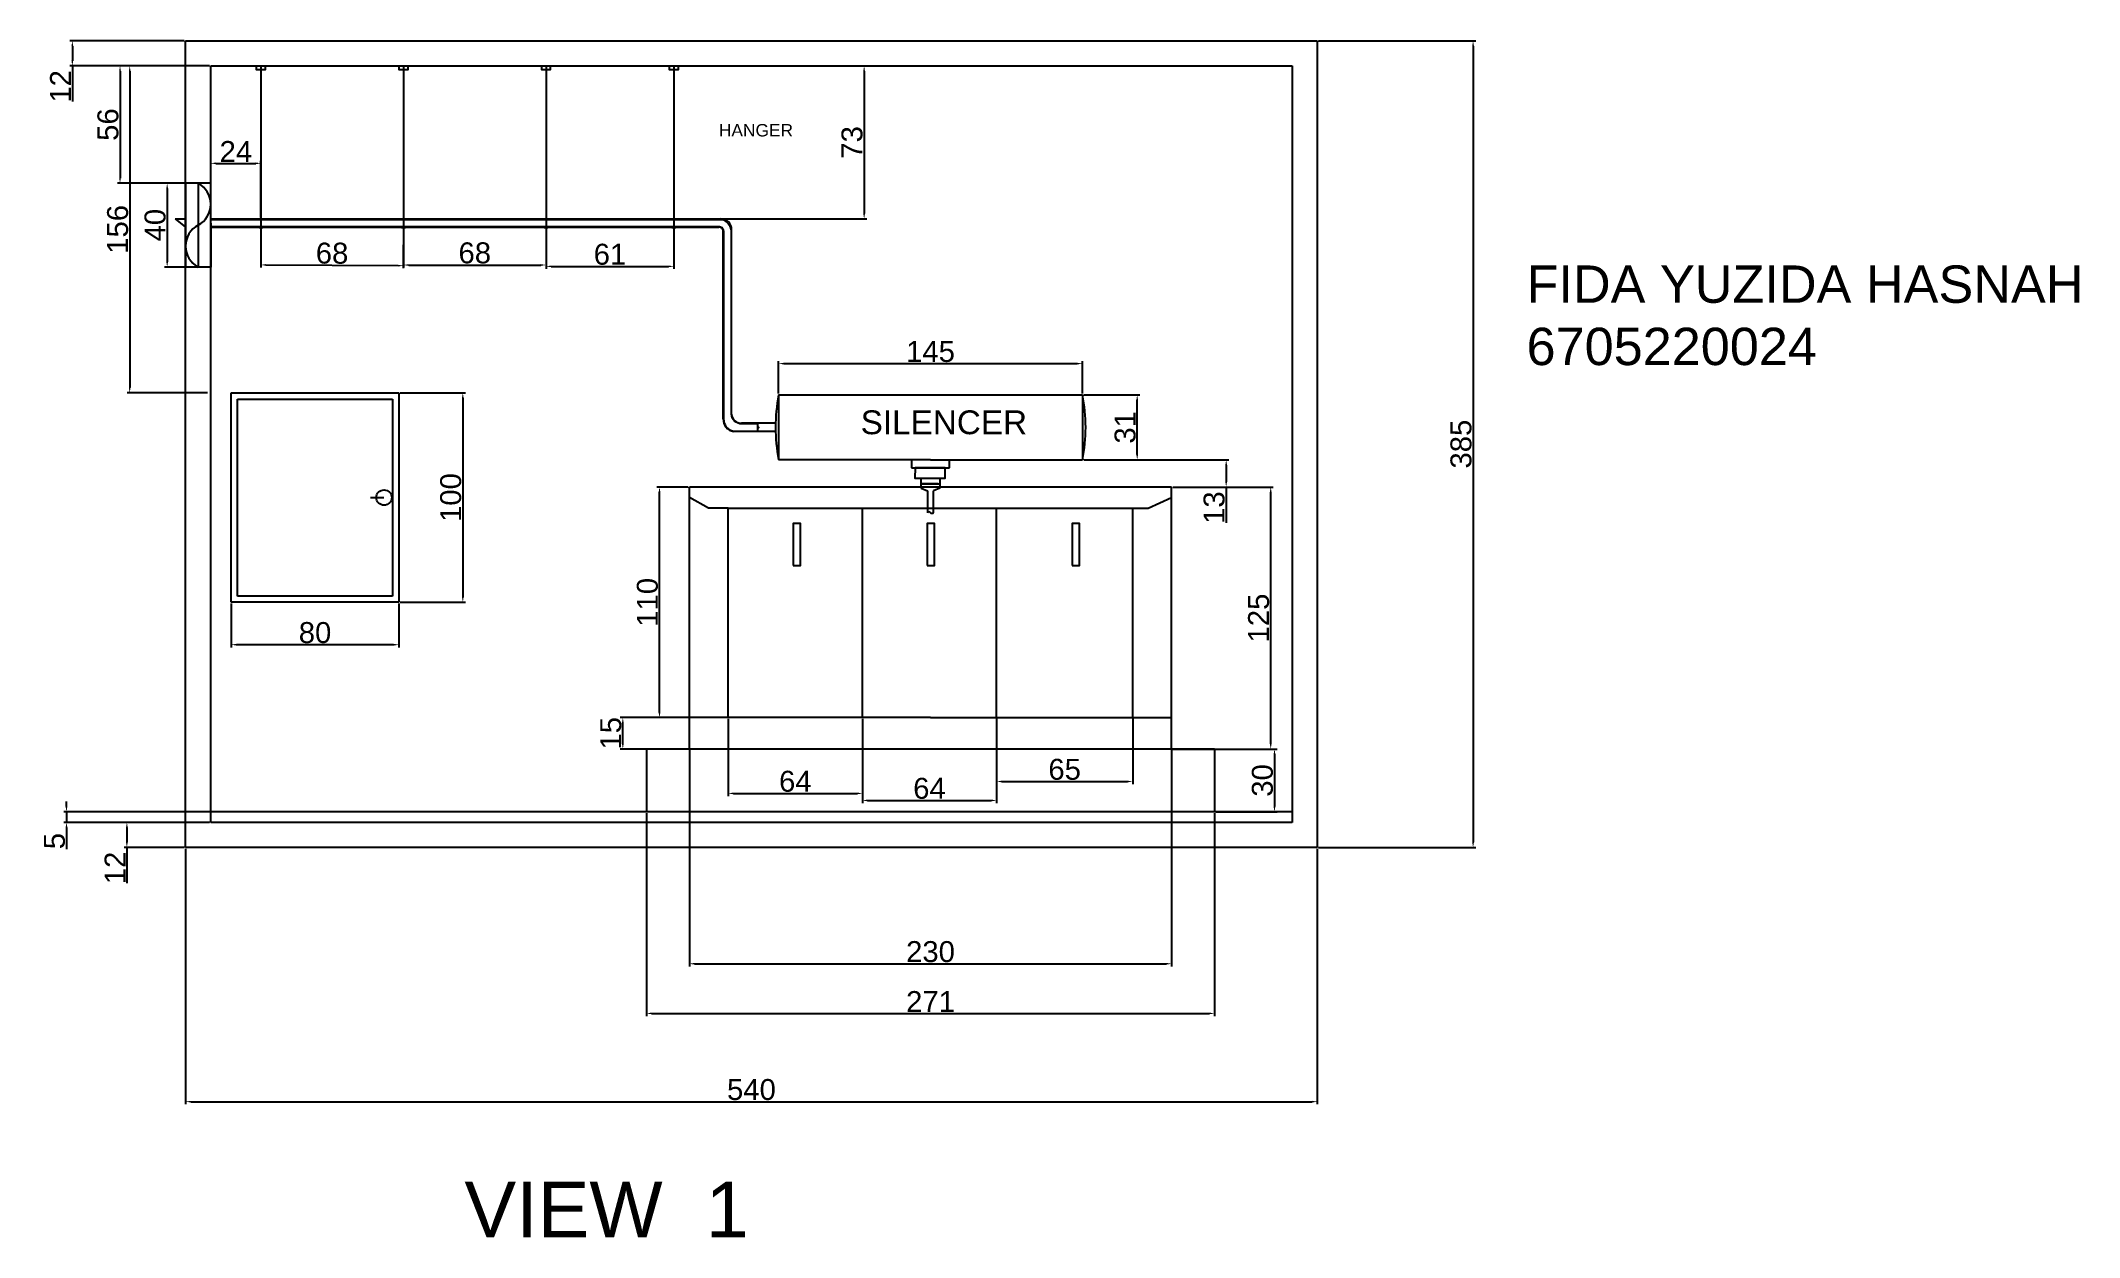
# Model space of a CAD drawing. Header units: centimetres. Extents: x 1496 to 2469, y 1693 to 2264.
import ezdxf

# ---------------------------------------------------------------- set-up
doc = ezdxf.new("R2010")
doc.units = ezdxf.units.CM
doc.styles.get("Standard").update_dxf_attribs({"font": 'arial.ttf'})
doc.dimstyles.new('Copy of ISO-25', dxfattribs={"dimtxt": 10, "dimasz": 2.5, "dimexe": 1.25, "dimexo": 0.625, "dimtad": 1, "dimtxsty": 'Standard', "dimcen": 2.5, "dimadec": 0, "dimazin": 0, "dimtfac": 1, "dimtmove": 0, "dimatfit": 3, "dimfxl": 1, "dimarcsym": 0})

# ---------------------------------------------------------------- blocks, each defined once
blk = doc.blocks.new('*D3')
at = {"color": 0, "linetype": 'ByBlock', "lineweight": -2, "transparency": 16777216}
for p, q in [((1565.54, 1878.01), (1565.54, 1756.07)), ((2105.54, 1878.01), (2105.54, 1756.07)), ((1568.04, 1757.32), (2103.04, 1757.32))]:
    blk.add_line(p, q, dxfattribs=at)
at = {"color": 0, "linetype": 'ByBlock', "lineweight": 25, "transparency": 16777216}
for points in [[(1568.04, 1757.74), (1568.04, 1756.91), (1565.54, 1757.32)], [(2103.04, 1757.74), (2103.04, 1756.91), (2105.54, 1757.32)]]:
    blk.add_solid(points, dxfattribs=at)
at = {"layer": 'Defpoints', "color": 0, "linetype": 'ByBlock', "lineweight": 25, "transparency": 16777216}
for p in [(1565.54, 1878.63), (2105.54, 1878.63), (2105.54, 1757.32)]:
    blk.add_point(p, dxfattribs=at)
at = {"color": 0, "linetype": 'ByBlock', "transparency": 16777216, "insert": (1835.54, 1763.05), "char_height": 10, "attachment_point": 5}
blk.add_mtext('540', dxfattribs=at)
blk = doc.blocks.new('*D4')
at = {"color": 0, "linetype": 'ByBlock', "lineweight": -2, "transparency": 16777216}
for p, q in [((1785.48, 1895.01), (1785.48, 1798.19)), ((2056.48, 1895.01), (2056.48, 1798.19)), ((1787.98, 1799.44), (2053.98, 1799.44))]:
    blk.add_line(p, q, dxfattribs=at)
at = {"color": 0, "linetype": 'ByBlock', "lineweight": 25, "transparency": 16777216}
for points in [[(1787.98, 1799.86), (1787.98, 1799.02), (1785.48, 1799.44)], [(2053.98, 1799.86), (2053.98, 1799.02), (2056.48, 1799.44)]]:
    blk.add_solid(points, dxfattribs=at)
at = {"layer": 'Defpoints', "color": 0, "linetype": 'ByBlock', "lineweight": 25, "transparency": 16777216}
for p in [(1785.48, 1895.63), (2056.48, 1895.63), (2056.48, 1799.44)]:
    blk.add_point(p, dxfattribs=at)
at = {"color": 0, "linetype": 'ByBlock', "transparency": 16777216, "insert": (1920.98, 1805.09), "char_height": 10, "attachment_point": 5}
blk.add_mtext('271', dxfattribs=at)
blk = doc.blocks.new('*D5')
at = {"color": 0, "linetype": 'ByBlock', "lineweight": -2, "transparency": 16777216}
for p, q in [((1805.98, 1925.01), (1805.98, 1821.88)), ((2035.98, 1925.01), (2035.98, 1821.88)), ((1808.48, 1823.13), (2033.48, 1823.13))]:
    blk.add_line(p, q, dxfattribs=at)
at = {"color": 0, "linetype": 'ByBlock', "lineweight": 25, "transparency": 16777216}
for points in [[(1808.48, 1823.55), (1808.48, 1822.72), (1805.98, 1823.13)], [(2033.48, 1823.55), (2033.48, 1822.72), (2035.98, 1823.13)]]:
    blk.add_solid(points, dxfattribs=at)
at = {"layer": 'Defpoints', "color": 0, "linetype": 'ByBlock', "lineweight": 25, "transparency": 16777216}
for p in [(1805.98, 1925.63), (2035.98, 1925.63), (2035.98, 1823.13)]:
    blk.add_point(p, dxfattribs=at)
at = {"color": 0, "linetype": 'ByBlock', "transparency": 16777216, "insert": (1920.98, 1828.87), "char_height": 10, "attachment_point": 5}
blk.add_mtext('230', dxfattribs=at)
blk = doc.blocks.new('*D6')
at = {"color": 0, "linetype": 'ByBlock', "lineweight": -2, "transparency": 16777216}
for p, q in [((2057.1, 1925.63), (2086.35, 1925.63)), ((2085.1, 1923.13), (2085.1, 1898.13)), ((2057.1, 1895.63), (2086.35, 1895.63))]:
    blk.add_line(p, q, dxfattribs=at)
at = {"color": 0, "linetype": 'ByBlock', "lineweight": 25, "transparency": 16777216}
for points in [[(2084.69, 1923.13), (2085.52, 1923.13), (2085.1, 1925.63)], [(2084.69, 1898.13), (2085.52, 1898.13), (2085.1, 1895.63)]]:
    blk.add_solid(points, dxfattribs=at)
at = {"layer": 'Defpoints', "color": 0, "linetype": 'ByBlock', "lineweight": 25, "transparency": 16777216}
for p in [(2056.48, 1925.63), (2056.48, 1895.63), (2085.1, 1895.63)]:
    blk.add_point(p, dxfattribs=at)
at = {"color": 0, "linetype": 'ByBlock', "transparency": 16777216, "insert": (2079.37, 1910.63), "char_height": 10, "attachment_point": 5, "rotation": 90}
blk.add_mtext('30', dxfattribs=at)
blk = doc.blocks.new('*D7')
at = {"color": 0, "linetype": 'ByBlock', "lineweight": -2, "transparency": 16777216}
for p, q in [((1805.35, 1940.63), (1772.93, 1940.63)), ((1774.18, 1928.13), (1774.18, 1938.13)), ((1805.35, 1925.63), (1772.93, 1925.63))]:
    blk.add_line(p, q, dxfattribs=at)
at = {"color": 0, "linetype": 'ByBlock', "lineweight": 25, "transparency": 16777216}
for points in [[(1773.76, 1938.13), (1774.59, 1938.13), (1774.18, 1940.63)], [(1773.76, 1928.13), (1774.59, 1928.13), (1774.18, 1925.63)]]:
    blk.add_solid(points, dxfattribs=at)
at = {"layer": 'Defpoints', "color": 0, "linetype": 'ByBlock', "lineweight": 25, "transparency": 16777216}
for p in [(1774.18, 1940.63), (1805.98, 1940.63), (1805.98, 1925.63)]:
    blk.add_point(p, dxfattribs=at)
at = {"color": 0, "linetype": 'ByBlock', "transparency": 16777216, "insert": (1768.45, 1933.13), "char_height": 10, "attachment_point": 5, "rotation": 90}
blk.add_mtext('15', dxfattribs=at)
blk = doc.blocks.new('*D8')
at = {"color": 0, "linetype": 'ByBlock', "lineweight": -2, "transparency": 16777216}
for p, q in [((1824.48, 1940.01), (1824.48, 1903.19)), ((1888.48, 1940.01), (1888.48, 1903.19)), ((1826.98, 1904.44), (1885.98, 1904.44))]:
    blk.add_line(p, q, dxfattribs=at)
at = {"color": 0, "linetype": 'ByBlock', "lineweight": 25, "transparency": 16777216}
for points in [[(1826.98, 1904.86), (1826.98, 1904.02), (1824.48, 1904.44)], [(1885.98, 1904.86), (1885.98, 1904.02), (1888.48, 1904.44)]]:
    blk.add_solid(points, dxfattribs=at)
at = {"layer": 'Defpoints', "color": 0, "linetype": 'ByBlock', "lineweight": 25, "transparency": 16777216}
for p in [(1824.48, 1940.63), (1888.48, 1940.63), (1888.48, 1904.44)]:
    blk.add_point(p, dxfattribs=at)
at = {"color": 0, "linetype": 'ByBlock', "transparency": 16777216, "insert": (1856.48, 1910.17), "char_height": 10, "attachment_point": 5}
blk.add_mtext('64', dxfattribs=at)
blk = doc.blocks.new('*D9')
at = {"color": 0, "linetype": 'ByBlock', "lineweight": -2, "transparency": 16777216}
for p, q in [((1888.48, 1940.01), (1888.48, 1899.83)), ((1952.48, 1940.01), (1952.48, 1899.83)), ((1890.98, 1901.08), (1949.98, 1901.08))]:
    blk.add_line(p, q, dxfattribs=at)
at = {"color": 0, "linetype": 'ByBlock', "lineweight": 25, "transparency": 16777216}
for points in [[(1890.98, 1901.5), (1890.98, 1900.66), (1888.48, 1901.08)], [(1949.98, 1901.5), (1949.98, 1900.66), (1952.48, 1901.08)]]:
    blk.add_solid(points, dxfattribs=at)
at = {"layer": 'Defpoints', "color": 0, "linetype": 'ByBlock', "lineweight": 25, "transparency": 16777216}
for p in [(1888.48, 1940.63), (1952.48, 1940.63), (1952.48, 1901.08)]:
    blk.add_point(p, dxfattribs=at)
at = {"color": 0, "linetype": 'ByBlock', "transparency": 16777216, "insert": (1920.48, 1906.81), "char_height": 10, "attachment_point": 5}
blk.add_mtext('64', dxfattribs=at)
blk = doc.blocks.new('*D10')
at = {"color": 0, "linetype": 'ByBlock', "lineweight": -2, "transparency": 16777216}
for p, q in [((1952.48, 1940.01), (1952.48, 1908.87)), ((2017.48, 1940.01), (2017.48, 1908.87)), ((1954.98, 1910.12), (2014.98, 1910.12))]:
    blk.add_line(p, q, dxfattribs=at)
at = {"color": 0, "linetype": 'ByBlock', "lineweight": 25, "transparency": 16777216}
for points in [[(1954.98, 1910.54), (1954.98, 1909.71), (1952.48, 1910.12)], [(2014.98, 1910.54), (2014.98, 1909.71), (2017.48, 1910.12)]]:
    blk.add_solid(points, dxfattribs=at)
at = {"layer": 'Defpoints', "color": 0, "linetype": 'ByBlock', "lineweight": 25, "transparency": 16777216}
for p in [(1952.48, 1940.63), (2017.48, 1940.63), (2017.48, 1910.12)]:
    blk.add_point(p, dxfattribs=at)
at = {"color": 0, "linetype": 'ByBlock', "transparency": 16777216, "insert": (1984.98, 1915.86), "char_height": 10, "attachment_point": 5}
blk.add_mtext('65', dxfattribs=at)
blk = doc.blocks.new('*D11')
at = {"color": 0, "linetype": 'ByBlock', "lineweight": -2, "transparency": 16777216}
for p, q in [((2036.6, 2050.63), (2084.55, 2050.63)), ((2083.3, 1928.13), (2083.3, 2048.13)), ((2036.6, 1925.63), (2084.55, 1925.63))]:
    blk.add_line(p, q, dxfattribs=at)
at = {"color": 0, "linetype": 'ByBlock', "lineweight": 25, "transparency": 16777216}
for points in [[(2082.88, 2048.13), (2083.72, 2048.13), (2083.3, 2050.63)], [(2082.88, 1928.13), (2083.72, 1928.13), (2083.3, 1925.63)]]:
    blk.add_solid(points, dxfattribs=at)
at = {"layer": 'Defpoints', "color": 0, "linetype": 'ByBlock', "lineweight": 25, "transparency": 16777216}
for p in [(2035.98, 2050.63), (2083.3, 2050.63), (2035.98, 1925.63)]:
    blk.add_point(p, dxfattribs=at)
at = {"color": 0, "linetype": 'ByBlock', "transparency": 16777216, "insert": (2077.57, 1988.13), "char_height": 10, "attachment_point": 5, "rotation": 90}
blk.add_mtext('125', dxfattribs=at)
blk = doc.blocks.new('*D12')
at = {"color": 0, "linetype": 'ByBlock', "lineweight": -2, "transparency": 16777216}
for p, q in [((1805.35, 2050.63), (1790.42, 2050.63)), ((1791.67, 1943.13), (1791.67, 2048.13)), ((1805.35, 1940.63), (1790.42, 1940.63))]:
    blk.add_line(p, q, dxfattribs=at)
at = {"color": 0, "linetype": 'ByBlock', "lineweight": 25, "transparency": 16777216}
for points in [[(1791.26, 2048.13), (1792.09, 2048.13), (1791.67, 2050.63)], [(1791.26, 1943.13), (1792.09, 1943.13), (1791.67, 1940.63)]]:
    blk.add_solid(points, dxfattribs=at)
at = {"layer": 'Defpoints', "color": 0, "linetype": 'ByBlock', "lineweight": 25, "transparency": 16777216}
for p in [(1791.67, 2050.63), (1805.98, 2050.63), (1805.98, 1940.63)]:
    blk.add_point(p, dxfattribs=at)
at = {"color": 0, "linetype": 'ByBlock', "transparency": 16777216, "insert": (1785.94, 1995.63), "char_height": 10, "attachment_point": 5, "rotation": 90}
blk.add_mtext('110', dxfattribs=at)
blk = doc.blocks.new('*D13')
at = {"color": 0, "linetype": 'ByBlock', "lineweight": -2, "transparency": 16777216}
for p, q in [((1994.1, 2094.63), (2020.84, 2094.63)), ((2019.59, 2066.13), (2019.59, 2092.13)), ((1994.1, 2063.63), (2020.84, 2063.63))]:
    blk.add_line(p, q, dxfattribs=at)
at = {"color": 0, "linetype": 'ByBlock', "lineweight": 25, "transparency": 16777216}
for points in [[(2019.18, 2092.13), (2020.01, 2092.13), (2019.59, 2094.63)], [(2019.18, 2066.13), (2020.01, 2066.13), (2019.59, 2063.63)]]:
    blk.add_solid(points, dxfattribs=at)
at = {"layer": 'Defpoints', "color": 0, "linetype": 'ByBlock', "lineweight": 25, "transparency": 16777216}
for p in [(1993.48, 2094.63), (2019.59, 2094.63), (1993.48, 2063.63)]:
    blk.add_point(p, dxfattribs=at)
at = {"color": 0, "linetype": 'ByBlock', "transparency": 16777216, "insert": (2013.86, 2079.13), "char_height": 10, "attachment_point": 5, "rotation": 90}
blk.add_mtext('31', dxfattribs=at)
blk = doc.blocks.new('*D14')
at = {"color": 0, "linetype": 'ByBlock', "lineweight": -2, "transparency": 16777216}
for p, q in [((1848.48, 2095.26), (1848.48, 2110.8)), ((1993.48, 2095.26), (1993.48, 2110.8)), ((1850.98, 2109.55), (1990.98, 2109.55))]:
    blk.add_line(p, q, dxfattribs=at)
at = {"color": 0, "linetype": 'ByBlock', "lineweight": 25, "transparency": 16777216}
for points in [[(1850.98, 2109.97), (1850.98, 2109.14), (1848.48, 2109.55)], [(1990.98, 2109.97), (1990.98, 2109.14), (1993.48, 2109.55)]]:
    blk.add_solid(points, dxfattribs=at)
at = {"layer": 'Defpoints', "color": 0, "linetype": 'ByBlock', "lineweight": 25, "transparency": 16777216}
for p in [(1993.48, 2109.55), (1848.48, 2094.63), (1993.48, 2094.63)]:
    blk.add_point(p, dxfattribs=at)
at = {"color": 0, "linetype": 'ByBlock', "transparency": 16777216, "insert": (1920.98, 2115.29), "char_height": 10, "attachment_point": 5}
blk.add_mtext('145', dxfattribs=at)
blk = doc.blocks.new('*D15')
at = {"color": 0, "linetype": 'ByBlock', "lineweight": -2, "transparency": 16777216}
for p, q in [((1994.1, 2063.63), (2063.3, 2063.63)), ((2062.05, 2061.13), (2062.05, 2053.13)), ((2036.6, 2050.63), (2063.3, 2050.63)), ((2062.05, 2050.63), (2062.05, 2033.5))]:
    blk.add_line(p, q, dxfattribs=at)
at = {"color": 0, "linetype": 'ByBlock', "lineweight": 25, "transparency": 16777216}
for points in [[(2061.63, 2061.13), (2062.47, 2061.13), (2062.05, 2063.63)], [(2061.63, 2053.13), (2062.47, 2053.13), (2062.05, 2050.63)]]:
    blk.add_solid(points, dxfattribs=at)
at = {"layer": 'Defpoints', "color": 0, "linetype": 'ByBlock', "lineweight": 25, "transparency": 16777216}
for p in [(1993.48, 2063.63), (2035.98, 2050.63), (2062.05, 2050.63)]:
    blk.add_point(p, dxfattribs=at)
at = {"color": 0, "linetype": 'ByBlock', "transparency": 16777216, "insert": (2056.31, 2040.82), "char_height": 10, "attachment_point": 5, "rotation": 90}
blk.add_mtext('13', dxfattribs=at)
blk = doc.blocks.new('*D16')
at = {"color": 0, "linetype": 'ByBlock', "lineweight": -2, "transparency": 16777216}
for p, q in [((1667.95, 2095.63), (1699.08, 2095.63)), ((1697.83, 2093.13), (1697.83, 1998.13)), ((1667.95, 1995.63), (1699.08, 1995.63))]:
    blk.add_line(p, q, dxfattribs=at)
at = {"color": 0, "linetype": 'ByBlock', "lineweight": 25, "transparency": 16777216}
for points in [[(1697.41, 2093.13), (1698.24, 2093.13), (1697.83, 2095.63)], [(1697.41, 1998.13), (1698.24, 1998.13), (1697.83, 1995.63)]]:
    blk.add_solid(points, dxfattribs=at)
at = {"layer": 'Defpoints', "color": 0, "linetype": 'ByBlock', "lineweight": 25, "transparency": 16777216}
for p in [(1667.32, 2095.63), (1667.32, 1995.63), (1697.83, 1995.63)]:
    blk.add_point(p, dxfattribs=at)
at = {"color": 0, "linetype": 'ByBlock', "transparency": 16777216, "insert": (1692.1, 2045.63), "char_height": 10, "attachment_point": 5, "rotation": 90}
blk.add_mtext('100', dxfattribs=at)
blk = doc.blocks.new('*D17')
at = {"color": 0, "linetype": 'ByBlock', "lineweight": -2, "transparency": 16777216}
for p, q in [((1587.32, 1995.01), (1587.32, 1974.15)), ((1667.32, 1995.01), (1667.32, 1974.15)), ((1664.82, 1975.4), (1589.82, 1975.4))]:
    blk.add_line(p, q, dxfattribs=at)
at = {"color": 0, "linetype": 'ByBlock', "lineweight": 25, "transparency": 16777216}
for points in [[(1589.82, 1975.82), (1589.82, 1974.98), (1587.32, 1975.4)], [(1664.82, 1975.82), (1664.82, 1974.98), (1667.32, 1975.4)]]:
    blk.add_solid(points, dxfattribs=at)
at = {"layer": 'Defpoints', "color": 0, "linetype": 'ByBlock', "lineweight": 25, "transparency": 16777216}
for p in [(1587.32, 1995.63), (1667.32, 1995.63), (1587.32, 1975.4)]:
    blk.add_point(p, dxfattribs=at)
at = {"color": 0, "linetype": 'ByBlock', "transparency": 16777216, "insert": (1627.32, 1981.13), "char_height": 10, "attachment_point": 5}
blk.add_mtext('80', dxfattribs=at)
blk = doc.blocks.new('*D18')
at = {"color": 0, "linetype": 'ByBlock', "lineweight": -2, "transparency": 16777216}
for p, q in [((1576.91, 2251.63), (1537.65, 2251.63)), ((1538.9, 2249.13), (1538.9, 2098.13)), ((1576.06, 2095.63), (1537.65, 2095.63))]:
    blk.add_line(p, q, dxfattribs=at)
at = {"color": 0, "linetype": 'ByBlock', "lineweight": 25, "transparency": 16777216}
for points in [[(1538.48, 2249.13), (1539.32, 2249.13), (1538.9, 2251.63)], [(1538.48, 2098.13), (1539.32, 2098.13), (1538.9, 2095.63)]]:
    blk.add_solid(points, dxfattribs=at)
at = {"layer": 'Defpoints', "color": 0, "linetype": 'ByBlock', "lineweight": 25, "transparency": 16777216}
for p in [(1577.54, 2251.63), (1538.9, 2095.63), (1576.68, 2095.63)]:
    blk.add_point(p, dxfattribs=at)
at = {"color": 0, "linetype": 'ByBlock', "transparency": 16777216, "insert": (1533.17, 2173.63), "char_height": 10, "attachment_point": 5, "rotation": 90}
blk.add_mtext('156', dxfattribs=at)
blk = doc.blocks.new('*D22')
at = {"color": 0, "linetype": 'ByBlock', "lineweight": -2, "transparency": 16777216}
for p, q in [((1576.91, 2251.63), (1533.03, 2251.63)), ((1534.28, 2249.13), (1534.28, 2198.13)), ((1576.91, 2195.63), (1533.03, 2195.63))]:
    blk.add_line(p, q, dxfattribs=at)
at = {"color": 0, "linetype": 'ByBlock', "lineweight": 25, "transparency": 16777216}
for points in [[(1533.86, 2249.13), (1534.69, 2249.13), (1534.28, 2251.63)], [(1533.86, 2198.13), (1534.69, 2198.13), (1534.28, 2195.63)]]:
    blk.add_solid(points, dxfattribs=at)
at = {"layer": 'Defpoints', "color": 0, "linetype": 'ByBlock', "lineweight": 25, "transparency": 16777216}
for p in [(1577.54, 2251.63), (1534.28, 2195.63), (1577.54, 2195.63)]:
    blk.add_point(p, dxfattribs=at)
at = {"color": 0, "linetype": 'ByBlock', "transparency": 16777216, "insert": (1528.55, 2223.63), "char_height": 10, "attachment_point": 5, "rotation": 90}
blk.add_mtext('56', dxfattribs=at)
blk = doc.blocks.new('*D23')
at = {"color": 0, "linetype": 'ByBlock', "lineweight": -2, "transparency": 16777216}
for p, q in [((1564.91, 2195.63), (1555.52, 2195.63)), ((1556.77, 2193.13), (1556.77, 2158.13)), ((1564.91, 2155.63), (1555.52, 2155.63))]:
    blk.add_line(p, q, dxfattribs=at)
at = {"color": 0, "linetype": 'ByBlock', "lineweight": 25, "transparency": 16777216}
for points in [[(1556.35, 2193.13), (1557.19, 2193.13), (1556.77, 2195.63)], [(1556.35, 2158.13), (1557.19, 2158.13), (1556.77, 2155.63)]]:
    blk.add_solid(points, dxfattribs=at)
at = {"layer": 'Defpoints', "color": 0, "linetype": 'ByBlock', "lineweight": 25, "transparency": 16777216}
for p in [(1565.54, 2195.63), (1556.77, 2155.63), (1565.54, 2155.63)]:
    blk.add_point(p, dxfattribs=at)
at = {"color": 0, "linetype": 'ByBlock', "transparency": 16777216, "insert": (1551.04, 2175.63), "char_height": 10, "attachment_point": 5, "rotation": 90}
blk.add_mtext('40', dxfattribs=at)
blk = doc.blocks.new('*D24')
at = {"color": 0, "linetype": 'ByBlock', "lineweight": -2, "transparency": 16777216}
for p, q in [((1564.91, 2263.63), (1510.28, 2263.63)), ((1511.53, 2261.13), (1511.53, 2254.13)), ((1564.91, 2251.63), (1510.28, 2251.63)), ((1511.53, 2251.63), (1511.53, 2234.6))]:
    blk.add_line(p, q, dxfattribs=at)
at = {"color": 0, "linetype": 'ByBlock', "lineweight": 25, "transparency": 16777216}
for points in [[(1511.11, 2261.13), (1511.94, 2261.13), (1511.53, 2263.63)], [(1511.11, 2254.13), (1511.94, 2254.13), (1511.53, 2251.63)]]:
    blk.add_solid(points, dxfattribs=at)
at = {"layer": 'Defpoints', "color": 0, "linetype": 'ByBlock', "lineweight": 25, "transparency": 16777216}
for p in [(1565.54, 2263.63), (1511.53, 2251.63), (1565.54, 2251.63)]:
    blk.add_point(p, dxfattribs=at)
at = {"color": 0, "linetype": 'ByBlock', "transparency": 16777216, "insert": (1505.88, 2241.87), "char_height": 10, "attachment_point": 5, "rotation": 90}
blk.add_mtext('12', dxfattribs=at)
blk = doc.blocks.new('*D25')
at = {"color": 0, "linetype": 'ByBlock', "lineweight": -2, "transparency": 16777216}
for p, q in [((1577.54, 2179.26), (1577.54, 2206.38)), ((1580.04, 2205.13), (1599.04, 2205.13)), ((1601.54, 2179.26), (1601.54, 2206.38))]:
    blk.add_line(p, q, dxfattribs=at)
at = {"color": 0, "linetype": 'ByBlock', "lineweight": 25, "transparency": 16777216}
for points in [[(1580.04, 2205.55), (1580.04, 2204.71), (1577.54, 2205.13)], [(1599.04, 2205.55), (1599.04, 2204.71), (1601.54, 2205.13)]]:
    blk.add_solid(points, dxfattribs=at)
at = {"layer": 'Defpoints', "color": 0, "linetype": 'ByBlock', "lineweight": 25, "transparency": 16777216}
for p in [(1601.54, 2205.13), (1577.54, 2178.63), (1601.54, 2178.63)]:
    blk.add_point(p, dxfattribs=at)
at = {"color": 0, "linetype": 'ByBlock', "transparency": 16777216, "insert": (1589.54, 2210.77), "char_height": 10, "attachment_point": 5}
blk.add_mtext('24', dxfattribs=at)
blk = doc.blocks.new('*D26')
at = {"color": 0, "linetype": 'ByBlock', "lineweight": -2, "transparency": 16777216}
for p, q in [((1601.53, 2178.01), (1601.41, 2155.42)), ((1669.53, 2177.63), (1669.41, 2155.04)), ((1603.92, 2156.65), (1666.92, 2156.31))]:
    blk.add_line(p, q, dxfattribs=at)
at = {"color": 0, "linetype": 'ByBlock', "lineweight": 25, "transparency": 16777216}
for points in [[(1603.92, 2157.07), (1603.91, 2156.24), (1601.42, 2156.67)], [(1666.92, 2156.72), (1666.91, 2155.89), (1669.42, 2156.29)]]:
    blk.add_solid(points, dxfattribs=at)
at = {"layer": 'Defpoints', "color": 0, "linetype": 'ByBlock', "lineweight": 25, "transparency": 16777216}
for p in [(1601.54, 2178.63), (1669.54, 2178.26), (1669.42, 2156.29)]:
    blk.add_point(p, dxfattribs=at)
at = {"color": 0, "linetype": 'ByBlock', "transparency": 16777216, "insert": (1635.45, 2162.21), "char_height": 10, "attachment_point": 5, "rotation": 359.68348}
blk.add_mtext('68', dxfattribs=at)
blk = doc.blocks.new('*D27')
at = {"color": 0, "linetype": 'ByBlock', "lineweight": -2, "transparency": 16777216}
for p, q in [((1669.54, 2178.01), (1669.54, 2155.36)), ((1737.54, 2178.01), (1737.54, 2155.36)), ((1672.04, 2156.61), (1735.04, 2156.61))]:
    blk.add_line(p, q, dxfattribs=at)
at = {"color": 0, "linetype": 'ByBlock', "lineweight": 25, "transparency": 16777216}
for points in [[(1672.04, 2157.03), (1672.04, 2156.19), (1669.54, 2156.61)], [(1735.04, 2157.03), (1735.04, 2156.19), (1737.54, 2156.61)]]:
    blk.add_solid(points, dxfattribs=at)
at = {"layer": 'Defpoints', "color": 0, "linetype": 'ByBlock', "lineweight": 25, "transparency": 16777216}
for p in [(1669.54, 2178.63), (1737.54, 2178.63), (1737.54, 2156.61)]:
    blk.add_point(p, dxfattribs=at)
at = {"color": 0, "linetype": 'ByBlock', "transparency": 16777216, "insert": (1703.54, 2162.34), "char_height": 10, "attachment_point": 5}
blk.add_mtext('68', dxfattribs=at)
blk = doc.blocks.new('*D28')
at = {"color": 0, "linetype": 'ByBlock', "lineweight": -2, "transparency": 16777216}
for p, q in [((1737.54, 2178.01), (1737.54, 2154.71)), ((1798.54, 2178.01), (1798.54, 2154.71)), ((1740.04, 2155.96), (1796.04, 2155.96))]:
    blk.add_line(p, q, dxfattribs=at)
at = {"color": 0, "linetype": 'ByBlock', "lineweight": 25, "transparency": 16777216}
for points in [[(1740.04, 2156.38), (1740.04, 2155.55), (1737.54, 2155.96)], [(1796.04, 2156.38), (1796.04, 2155.55), (1798.54, 2155.96)]]:
    blk.add_solid(points, dxfattribs=at)
at = {"layer": 'Defpoints', "color": 0, "linetype": 'ByBlock', "lineweight": 25, "transparency": 16777216}
for p in [(1737.54, 2178.63), (1798.54, 2178.63), (1798.54, 2155.96)]:
    blk.add_point(p, dxfattribs=at)
at = {"color": 0, "linetype": 'ByBlock', "transparency": 16777216, "insert": (1768.04, 2161.69), "char_height": 10, "attachment_point": 5}
blk.add_mtext('61', dxfattribs=at)
blk = doc.blocks.new('*D29')
at = {"color": 0, "linetype": 'ByBlock', "lineweight": -2, "transparency": 16777216}
for p, q in [((1799.16, 2251.63), (1890.56, 2251.63)), ((1889.31, 2249.13), (1889.31, 2181.13)), ((1799.16, 2178.63), (1890.56, 2178.63))]:
    blk.add_line(p, q, dxfattribs=at)
at = {"color": 0, "linetype": 'ByBlock', "lineweight": 25, "transparency": 16777216}
for points in [[(1888.89, 2249.13), (1889.72, 2249.13), (1889.31, 2251.63)], [(1888.89, 2181.13), (1889.72, 2181.13), (1889.31, 2178.63)]]:
    blk.add_solid(points, dxfattribs=at)
at = {"layer": 'Defpoints', "color": 0, "linetype": 'ByBlock', "lineweight": 25, "transparency": 16777216}
for p in [(1798.54, 2251.63), (1798.54, 2178.63), (1889.31, 2178.63)]:
    blk.add_point(p, dxfattribs=at)
at = {"color": 0, "linetype": 'ByBlock', "transparency": 16777216, "insert": (1883.57, 2215.13), "char_height": 10, "attachment_point": 5, "rotation": 90}
blk.add_mtext('73', dxfattribs=at)
blk = doc.blocks.new('*D30')
at = {"color": 0, "linetype": 'ByBlock', "lineweight": -2, "transparency": 16777216}
for p, q in [((1508.73, 1898.13), (1508.73, 1900.63)), ((1576.91, 1895.63), (1507.48, 1895.63)), ((1576.91, 1890.63), (1507.48, 1890.63)), ((1508.73, 1895.63), (1508.73, 1890.63)), ((1508.73, 1888.13), (1508.73, 1877.75))]:
    blk.add_line(p, q, dxfattribs=at)
at = {"color": 0, "linetype": 'ByBlock', "lineweight": 25, "transparency": 16777216}
for points in [[(1508.32, 1898.13), (1509.15, 1898.13), (1508.73, 1895.63)], [(1508.32, 1888.13), (1509.15, 1888.13), (1508.73, 1890.63)]]:
    blk.add_solid(points, dxfattribs=at)
at = {"layer": 'Defpoints', "color": 0, "linetype": 'ByBlock', "lineweight": 25, "transparency": 16777216}
for p in [(1508.73, 1890.63), (1577.54, 1895.63), (1577.54, 1890.63)]:
    blk.add_point(p, dxfattribs=at)
at = {"color": 0, "linetype": 'ByBlock', "transparency": 16777216, "insert": (1503.02, 1881.69), "char_height": 10, "attachment_point": 5, "rotation": 90}
blk.add_mtext('5', dxfattribs=at)
blk = doc.blocks.new('*D31')
at = {"color": 0, "linetype": 'ByBlock', "lineweight": -2, "transparency": 16777216}
for p, q in [((1576.91, 1890.63), (1536.3, 1890.63)), ((1537.55, 1888.13), (1537.55, 1881.13)), ((1564.91, 1878.63), (1536.3, 1878.63)), ((1537.55, 1878.63), (1537.55, 1861.6))]:
    blk.add_line(p, q, dxfattribs=at)
at = {"color": 0, "linetype": 'ByBlock', "lineweight": 25, "transparency": 16777216}
for points in [[(1537.13, 1888.13), (1537.97, 1888.13), (1537.55, 1890.63)], [(1537.13, 1881.13), (1537.97, 1881.13), (1537.55, 1878.63)]]:
    blk.add_solid(points, dxfattribs=at)
at = {"layer": 'Defpoints', "color": 0, "linetype": 'ByBlock', "lineweight": 25, "transparency": 16777216}
for p in [(1577.54, 1890.63), (1537.55, 1878.63), (1565.54, 1878.63)]:
    blk.add_point(p, dxfattribs=at)
at = {"color": 0, "linetype": 'ByBlock', "transparency": 16777216, "insert": (1531.9, 1868.87), "char_height": 10, "attachment_point": 5, "rotation": 90}
blk.add_mtext('12', dxfattribs=at)
blk = doc.blocks.new('*D32')
at = {"color": 0, "linetype": 'ByBlock', "lineweight": -2, "transparency": 16777216}
for p, q in [((2106.16, 2263.63), (2181.11, 2263.63)), ((2179.86, 2261.13), (2179.86, 1881.13)), ((2106.16, 1878.63), (2181.11, 1878.63))]:
    blk.add_line(p, q, dxfattribs=at)
at = {"color": 0, "linetype": 'ByBlock', "lineweight": 25, "transparency": 16777216}
for points in [[(2179.45, 2261.13), (2180.28, 2261.13), (2179.86, 2263.63)], [(2179.45, 1881.13), (2180.28, 1881.13), (2179.86, 1878.63)]]:
    blk.add_solid(points, dxfattribs=at)
at = {"layer": 'Defpoints', "color": 0, "linetype": 'ByBlock', "lineweight": 25, "transparency": 16777216}
for p in [(2105.54, 2263.63), (2105.54, 1878.63), (2179.86, 1878.63)]:
    blk.add_point(p, dxfattribs=at)
at = {"color": 0, "linetype": 'ByBlock', "transparency": 16777216, "insert": (2174.13, 2071.13), "char_height": 10, "attachment_point": 5, "rotation": 90}
blk.add_mtext('385', dxfattribs=at)

msp = doc.modelspace()

# ---------------------------------------------------------------- linework, layer by layer
for p, q in [((1565.537, 2263.634), (2105.537, 2263.634)), ((1565.537, 1878.634), (1565.537, 2263.634)), ((2105.537, 2263.634), (2105.537, 1878.634)), ((1577.537, 2251.634), (2093.537, 2251.634)), ((1577.537, 1890.634), (1577.537, 2251.634)), ((1601.537, 2251.634), (1601.537, 2178.634)), ((1669.537, 2251.634), (1669.537, 2178.634)), ((1737.537, 2251.634), (1737.537, 2174.634)), ((1798.537, 2251.634), (1798.537, 2174.634)), ((2093.537, 2251.634), (2093.537, 1890.634)), ((1560.606, 2178.634), (1565.537, 2178.634)), ((1577.537, 2178.634), (1820.951, 2178.634)), ((1601.537, 2178.634), (1601.537, 2174.634)), ((1669.537, 2178.634), (1669.537, 2174.634)), ((1577.537, 2174.634), (1820.026, 2174.634)), ((1822.102, 2083.132), (1822.102, 2172.786)), ((1826.102, 2085.444), (1826.102, 2173.477)), ((1587.321, 2095.634), (1667.321, 2095.634)), ((1587.321, 1995.634), (1587.321, 2095.634)), ((1590.321, 1998.634), (1590.321, 2092.634)), ((1590.321, 2092.634), (1664.321, 2092.634)), ((1664.321, 2092.634), (1664.321, 1998.634)), ((1667.321, 2095.634), (1667.321, 1995.634)), ((1848.475, 2094.634), (1993.475, 2094.634)), ((1847.028, 2077.134), (1827.051, 2077.134)), ((1847.028, 2081.134), (1830.878, 2081.134)), ((1838.503, 2081.134), (1838.503, 2077.134)), ((1920.975, 2063.634), (1848.475, 2063.634)), ((1920.975, 2063.634), (1911.975, 2063.634)), ((1911.975, 2063.634), (1911.975, 2059.753)), ((1920.975, 2063.634), (1993.475, 2063.634)), ((1920.975, 2063.634), (1929.975, 2063.634)), ((1929.975, 2059.753), (1929.975, 2063.634)), ((1911.975, 2059.753), (1929.975, 2059.753)), ((1915.244, 2054.905), (1926.124, 2054.905)), ((1916.482, 2050.161), (1916.482, 2054.905)), ((1925.475, 2054.905), (1925.475, 2050.161)), ((2035.975, 2050.634), (1805.975, 2050.634)), ((1805.975, 1940.634), (1805.975, 2050.634)), ((1815.063, 2040.634), (1805.975, 2045.634)), ((2024.891, 2040.634), (2035.975, 2045.634)), ((2035.975, 1940.634), (2035.975, 2050.634)), ((1824.475, 2040.634), (1815.063, 2040.634)), ((1824.475, 1940.634), (1824.475, 2040.634)), ((1824.475, 2040.634), (2017.475, 2040.634)), ((1888.475, 1940.634), (1888.475, 2040.634)), ((1952.475, 1940.634), (1952.475, 2040.634)), ((2017.475, 1940.634), (2017.475, 2040.634)), ((2017.475, 2040.634), (2024.891, 2040.634)), ((1667.321, 1995.634), (1587.321, 1995.634)), ((1664.321, 1998.634), (1590.321, 1998.634)), ((1920.975, 1940.634), (1805.975, 1940.634)), ((1805.975, 1925.634), (1805.975, 1940.634)), ((1920.975, 1940.634), (2035.975, 1940.634)), ((2035.975, 1925.634), (2035.975, 1940.634)), ((1785.475, 1925.634), (2056.475, 1925.634)), ((1785.475, 1925.634), (1785.475, 1895.634)), ((2056.475, 1925.634), (2056.475, 1895.634)), ((2093.537, 1895.634), (1577.537, 1895.634)), ((2093.537, 1890.634), (1577.537, 1890.634)), ((2105.537, 1878.634), (1565.537, 1878.634))]:
    msp.add_line(p, q)
at = {"color": 2}
for p, q in [((1577.537, 2195.634), (1565.537, 2195.634)), ((1565.537, 2195.634), (1565.537, 2155.634)), ((1577.537, 2176.634), (1577.537, 2195.634)), ((1577.537, 2176.634), (1577.537, 2155.634)), ((1577.537, 2155.634), (1565.537, 2155.634))]:
    msp.add_line(p, q, dxfattribs=at)
at = {"color": 6, "linetype": 'ByBlock', "lineweight": 25}
msp.add_line((1571.537, 2195.634), (1571.537, 2155.634), dxfattribs=at)
at = {"color": 6}
for p, q in [((1560.606, 2178.634), (1565.537, 2174.634)), ((1848.475, 2094.634), (1848.475, 2063.634)), ((1993.475, 2094.634), (1993.475, 2063.634))]:
    msp.add_line(p, q, dxfattribs=at)
at = {"color": 244, "true_color": 0x991b1e}
msp.add_line((1577.537, 2174.634), (1577.537, 2178.634), dxfattribs=at)
at = {"color": 6, "linetype": 'ByBlock', "lineweight": 15}
for p, q in [((1821.942, 2177.998), (1577.537, 2177.998)), ((1820.026, 2175.008), (1577.537, 2175.008)), ((1822.38, 2172.861), (1822.38, 2083.132)), ((1825.76, 2173.477), (1825.76, 2085.444)), ((1827.051, 2077.452), (1838.503, 2077.452)), ((1830.878, 2080.828), (1838.503, 2080.828))]:
    msp.add_line(p, q, dxfattribs=at)
at = {"linetype": 'ByBlock'}
for p, q in [((1916.482, 2050.161), (1919.475, 2048.892)), ((1919.475, 2048.892), (1919.475, 2038.381)), ((1925.475, 2050.161), (1922.475, 2048.892)), ((1922.475, 2038.381), (1922.475, 2048.892))]:
    msp.add_line(p, q, dxfattribs=at)
for points in [[(1599.467, 2251.634), (1603.518, 2251.634), (1603.518, 2249.711), (1599.467, 2249.711)], [(1667.512, 2251.634), (1671.563, 2251.634), (1671.563, 2249.711), (1667.512, 2249.711)], [(1735.512, 2251.634), (1739.563, 2251.634), (1739.563, 2249.711), (1735.512, 2249.711)], [(1796.512, 2251.634), (1800.563, 2251.634), (1800.563, 2249.711), (1796.512, 2249.711)], [(1927.962, 2059.753), (1913.598, 2059.753), (1913.576, 2054.905), (1927.94, 2054.905)]]:
    msp.add_lwpolyline(points, close=True)
at = {"color": 6, "linetype": 'ByBlock'}
msp.add_lwpolyline([(1865.428, 2214.766, 0, 0, 0), (1806.453, 2214.766, 2, 0, 0), (1798.537, 2214.766, 0, 0, 0)], format="xyseb", dxfattribs=at)
at = {"const_width": 2}
for points in [[(1601.537, 2174.634), (1601.537, 2173.934)], [(1669.537, 2174.634), (1669.537, 2173.934)], [(1737.537, 2174.634), (1737.537, 2173.934)], [(1798.537, 2174.634), (1798.537, 2173.934)]]:
    msp.add_lwpolyline(points, dxfattribs=at)
at = {"linetype": 'ByBlock', "const_width": 1}
for points in [[(1916.482, 2052.185), (1925.475, 2052.156)], [(1660.234, 2045.634), (1653.706, 2045.634)]]:
    msp.add_lwpolyline(points, dxfattribs=at)
at = {"linetype": 'ByBlock', "lineweight": 25}
for points in [[(1855.417, 2013.262), (1858.917, 2013.262), (1858.917, 2033.262), (1855.417, 2033.262)], [(1919.376, 2013.262), (1922.876, 2013.262), (1922.876, 2033.262), (1919.376, 2033.262)], [(1988.623, 2013.262), (1992.123, 2013.262), (1992.123, 2033.262), (1988.623, 2033.262)]]:
    msp.add_lwpolyline(points, close=True, dxfattribs=at)
at = {"color": 0, "linetype": 'ByBlock', "lineweight": 25}
msp.add_circle((1838.722, 2079.134), 0.235, dxfattribs=at)
at = {"linetype": 'ByBlock'}
msp.add_circle((1660.234, 2045.634), 3.668, dxfattribs=at)
at = {"color": 2, "linetype": 'ByBlock'}
for centre, radius, start, end in [((1566.204, 2185.634), 11.333, 298.072487, 61.927513), ((1576.872, 2165.634), 11.334, 118.079137, 241.920863)]:
    msp.add_arc(centre, radius, start, end, dxfattribs=at)
for centre, radius, start, end in [((1821.113, 2173.645), 4.992, 358.078507, 91.864033), ((1820.172, 2172.708), 1.932, 2.326744, 94.341454), ((1930.755, 2079.134), 83.726, 169.331469, 190.668531), ((1916.694, 2079.134), 78.33, 348.586937, 11.413063), ((1828.013, 2082.968), 5.913, 178.411928, 260.633755), ((1830.674, 2085.709), 4.58, 183.323444, 272.549797)]:
    msp.add_arc(centre, radius, start, end)
at = {"color": 6, "linetype": 'ByBlock', "lineweight": 15}
for centre, radius, start, end in [((1820.18, 2172.813), 2.2, 1.250328, 94.027978), ((1819.951, 2172.443), 5.901, 10.094424, 70.275068), ((1828.192, 2083.152), 5.813, 180.190933, 258.672883), ((1830.669, 2085.741), 4.918, 183.468481, 272.440271)]:
    msp.add_arc(centre, radius, start, end, dxfattribs=at)
at = {"linetype": 'ByBlock'}
for centre, radius, start, end in [((1920.225, 2037.814), 0.94, 37.097895, 142.902105), ((1921.725, 2039.44), 1.298, 234.692642, 305.307358)]:
    msp.add_arc(centre, radius, start, end, dxfattribs=at)

# ---------------------------------------------------------------- texts
at = {"linetype": 'ByBlock', "attachment_point": 1}
for s, width, gutter_width, insert, char_height in [('HANGER', 4.83934, 1.48, (1820.014, 2223.887), 5.9212), ('SILENCER', 26.89062, 2.841, (1887.651, 2087.231), 11.3657)]:
    msp.add_mtext_dynamic_manual_height_columns(s, width=width, gutter_width=gutter_width, heights=[0], dxfattribs=dict(at, insert=insert, char_height=char_height))
at = {"color": 6, "linetype": 'ByBlock', "lineweight": 25, "attachment_point": 1}
for s, width, gutter_width, insert, char_height in [('{\\C256;FIDA YUZIDA HASNAH \\P6705220024}', 475.49245, 22.291, (2205.37, 2156.399), 17.83251), ('{\\C256;VIEW  1}', 659.10972, 33.102, (1698.609, 1719.106), 26.48196)]:
    msp.add_mtext_dynamic_manual_height_columns(s, width=width, gutter_width=gutter_width, heights=[0], dxfattribs=dict(at, insert=insert, char_height=char_height))

# ---------------------------------------------------------------- dimensions: what is measured, and where the dimension line sits
at = {"color": 2, "linetype": 'ByBlock'}
for base, p1, p2, picture, middle in [((1511.527, 2251.634), (1565.537, 2263.634), (1565.537, 2251.634), '*D24', (1505.882, 2241.869)), ((2179.864, 1878.634), (2105.537, 2263.634), (2105.537, 1878.634), '*D32', (2174.13, 2071.134)), ((1534.277, 2195.634), (1577.537, 2251.634), (1577.537, 2195.634), '*D22', (1528.547, 2223.634)), ((1538.899, 2095.634), (1577.537, 2251.634), (1576.682, 2095.634), '*D18', (1533.168, 2173.634)), ((1889.307, 2178.634), (1798.537, 2251.634), (1798.537, 2178.634), '*D29', (1883.573, 2215.134)), ((1556.77, 2155.634), (1565.537, 2195.634), (1565.537, 2155.634), '*D23', (1551.039, 2175.634)), ((1697.828, 1995.634), (1667.321, 2095.634), (1667.321, 1995.634), '*D16', (1692.097, 2045.634)), ((2019.592, 2094.634), (1993.475, 2063.634), (1993.475, 2094.634), '*D13', (2013.858, 2079.134)), ((2062.049, 2050.634), (1993.475, 2063.634), (2035.975, 2050.634), '*D15', (2056.315, 2040.818)), ((1791.674, 2050.634), (1805.975, 1940.634), (1805.975, 2050.634), '*D12', (1785.944, 1995.634)), ((2083.3, 2050.634), (2035.975, 1925.634), (2035.975, 2050.634), '*D11', (2077.57, 1988.134)), ((1774.178, 1940.634), (1805.975, 1925.634), (1805.975, 1940.634), '*D7', (1768.447, 1933.134)), ((2085.104, 1895.634), (2056.475, 1925.634), (2056.475, 1895.634), '*D6', (2079.37, 1910.634)), ((1508.735, 1890.634), (1577.537, 1895.634), (1577.537, 1890.634), '*D30', (1503.024, 1881.694)), ((1537.549, 1878.634), (1577.537, 1890.634), (1565.537, 1878.634), '*D31', (1531.903, 1868.869))]:
    dim = msp.add_linear_dim(base=base, p1=p1, p2=p2, angle=90, dimstyle='Copy of ISO-25', dxfattribs=at)
    dim.commit()
    dim.dimension.update_dxf_attribs({"geometry": picture, "text_midpoint": middle})
for base, p1, p2, picture, middle in [((1601.537, 2205.129), (1577.537, 2178.634), (1601.537, 2178.634), '*D25', (1589.537, 2210.775)), ((1737.537, 2156.611), (1669.537, 2178.634), (1737.537, 2178.634), '*D27', (1703.537, 2162.342)), ((1798.537, 2155.963), (1737.537, 2178.634), (1798.537, 2178.634), '*D28', (1768.037, 2161.693)), ((1993.475, 2109.555), (1848.475, 2094.634), (1993.475, 2094.634), '*D14', (1920.975, 2115.286)), ((1587.321, 1975.399), (1667.321, 1995.634), (1587.321, 1995.634), '*D17', (1627.321, 1981.129)), ((1888.475, 1904.44), (1824.475, 1940.634), (1888.475, 1940.634), '*D8', (1856.475, 1910.17)), ((1952.475, 1901.08), (1888.475, 1940.634), (1952.475, 1940.634), '*D9', (1920.475, 1906.811)), ((2017.475, 1910.124), (1952.475, 1940.634), (2017.475, 1940.634), '*D10', (1984.975, 1915.855)), ((2035.975, 1823.133), (1805.975, 1925.634), (2035.975, 1925.634), '*D5', (1920.975, 1828.867)), ((2056.475, 1799.442), (1785.475, 1895.634), (2056.475, 1895.634), '*D4', (1920.975, 1805.087)), ((2105.537, 1757.323), (1565.537, 1878.634), (2105.537, 1878.634), '*D3', (1835.537, 1763.054))]:
    dim = msp.add_linear_dim(base=base, p1=p1, p2=p2, dimstyle='Copy of ISO-25', dxfattribs=at)
    dim.commit()
    dim.dimension.update_dxf_attribs({"geometry": picture, "text_midpoint": middle})
dim = msp.add_aligned_dim(p1=(1601.537, 2178.634), p2=(1669.537, 2178.259), distance=-21.966, dimstyle='Copy of ISO-25', dxfattribs=at)
dim.commit()
dim.dimension.update_dxf_attribs({"geometry": '*D26', "text_midpoint": (1635.448, 2162.212)})

doc.saveas('drawing.dxf')
